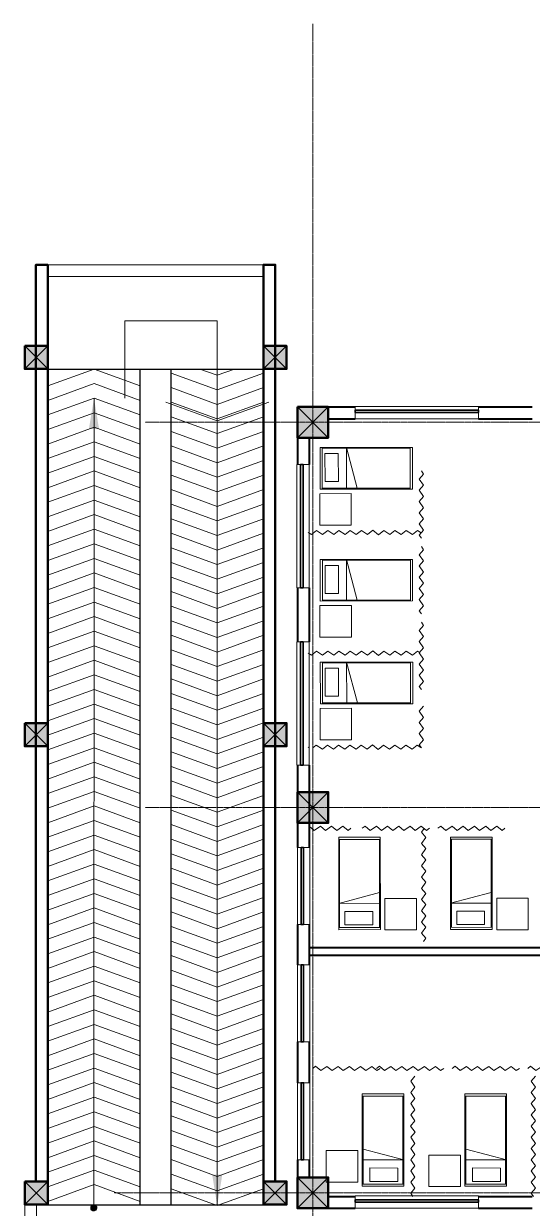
# Model space of a CAD drawing. Header units: millimetres. Extents: x 2399484 to 3337895, y 3598750 to 3969149.
# Drawn here: x 2501429 to 2511335, y 3750031 to 3773089 of the extents above; entities that cross this region are included whole.
import ezdxf

# ---------------------------------------------------------------- set-up
doc = ezdxf.new("R2010")
doc.units = ezdxf.units.MM
doc.header["$MEASUREMENT"] = 0
doc.linetypes.add('CENTER', pattern=[2, 1.25, -0.25, 0.25, -0.25])
for name, color, linetype, lineweight in [('centreline', 52, 'CENTER', 5), ('Column-0.5', 14, 'Continuous', 50), ('Dimension- 0.15', 114, 'Continuous', 15), ('Furniture Hospital-0.09', 44, 'Continuous', 9), ('Hatch', 9, 'Continuous', 9), ('hatch-1', 53, 'Continuous', 15), ('Sill Level', 140, 'Continuous', 20), ('stairs', 6, 'Continuous', 25), ('WALL 0.2', 7, 'Continuous', 20), ('wall 0.4', 7, 'Continuous', 40), ('Wall-0.5', 7, 'Continuous', 50), ('WINDOW', 152, 'Continuous', 30), ('Windows Plan', 152, 'Continuous', 35)]:
    doc.layers.add(name, color=color, linetype=linetype, lineweight=lineweight)
doc.styles.get("Standard").update_dxf_attribs({"font": 'arial.ttf'})
doc.linetypes.add('ZIGZAG', pattern='A,0.0001,-0.2,[131,ltypeshp.shx,S=0.2,R=0,X=-0.2,Y=0],-0.4,[131,ltypeshp.shx,S=0.2,R=180,X=0.2,Y=0],-0.2', length=0.8001)
doc.dimstyles.get("Standard").update_dxf_attribs({"dimtxt": 500, "dimasz": 100, "dimexe": 100, "dimexo": 200, "dimgap": 0.09, "dimtad": 0, "dimtoh": 1, "dimdec": 0, "dimzin": 0, "dimdsep": 46, "dimtxsty": 'Standard', "dimblk": 'DOT', "dimcen": 0, "dimclrd": 256, "dimclre": 256, "dimclrt": 256, "dimadec": 0, "dimazin": 0, "dimtfac": 1, "dimtdec": 0, "dimtofl": 0, "dimtmove": 0, "dimatfit": 3, "dimfxl": 1, "dimtolj": 1, "dimtzin": 0, "dimlwd": -1, "dimlwe": -1, "dimarcsym": 1})

# ---------------------------------------------------------------- blocks, each defined once
blk = doc.blocks.new('2ft column')
at = {"layer": 'Hatch', "ltscale": 5}
h = blk.add_hatch(color=256, dxfattribs=at)
h.dxf.hatch_style = 1
h.paths.add_polyline_path([(2207385, 4176559), (2207985, 4176559), (2207985, 4175959), (2207385, 4175959)])
at = {"layer": 'Column-0.5', "ltscale": 5}
blk.add_lwpolyline([(2207385, 4176559), (2207985, 4176559), (2207985, 4175959), (2207385, 4175959)], close=True, dxfattribs=at)
at = {"layer": 'Defpoints', "ltscale": 5}
for points in [[(2207985, 4176559), (2207385, 4175959)], [(2207985, 4175959), (2207385, 4176559)]]:
    blk.add_lwpolyline(points, dxfattribs=at)
blk = doc.blocks.new('main grid')
at = {"layer": 'centreline', "ltscale": 5}
for p, q in [((2518911, 4018930), (2518911, 3987284)), ((2559988, 4011172), (2515645, 4011172)), ((2559988, 4003672), (2515645, 4003672)), ((2559388, 3996172), (2515045, 3996172)), ((2559988, 3996172), (2515645, 3996172))]:
    blk.add_line(p, q, dxfattribs=at)
at = {"layer": 'Hatch'}
for p in [(311226, -165087), (311226, -172587), (311226, -180087)]:
    blk.add_blockref('2ft column', p, dxfattribs=at)
blk = doc.blocks.new('_Dot')
at = {"color": 0, "linetype": 'ByBlock', "lineweight": -2}
blk.add_line((-0.5, 0), (-1, 0), dxfattribs=at)
at = {"color": 0, "linetype": 'ByBlock', "lineweight": -3, "const_width": 0.5}
blk.add_lwpolyline([(-0.25, 0, 1), (0.25, 0, 1)], format="xyb", close=True, dxfattribs=at)
blk = doc.blocks.new('BED')
at = {"layer": 'Furniture Hospital-0.09'}
for p, q in [((-2.12, 0.475), (-2.12, -0.475)), ((-2.12, -0.475), (-2.12, 0.475)), ((-0.008, 0.475), (-2.12, 0.475)), ((-2.07, 0.475), (-2.07, -0.475)), ((-0.058, 0.455), (-2.07, 0.455)), ((-0.855, -0.455), (-0.61, 0.475)), ((-0.61, 0.475), (-0.61, -0.455)), ((-0.425, 0.336), (-0.426, -0.303)), ((-0.425, 0.336), (-0.121, 0.336)), ((-0.121, -0.303), (-0.121, 0.336)), ((-0.058, -0.475), (-0.058, 0.475)), ((-0.008, -0.475), (-0.008, 0.475)), ((-2.12, -0.475), (-0.008, -0.475)), ((-2.07, -0.455), (-0.058, -0.455)), ((-0.426, -0.303), (-0.121, -0.303))]:
    blk.add_line(p, q, dxfattribs=at)
blk = doc.blocks.new('w1')
at = {"layer": 'Sill Level'}
blk.add_lwpolyline([(2460641, 3827503), (2460641, 3825103), (2460401, 3825103), (2460401, 3827503)], close=True, dxfattribs=at)
at = {"layer": 'Windows Plan'}
blk.add_lwpolyline([(2460521, 3825103), (2460521, 3827503), (2460473, 3827503), (2460473, 3825103)], close=True, dxfattribs=at)
blk = doc.blocks.new('w2')
at = {"layer": 'Sill Level'}
blk.add_lwpolyline([(2444138, 3818930), (2445638, 3818930), (2445638, 3818690), (2444138, 3818690)], close=True, dxfattribs=at)
at = {"layer": 'Windows Plan'}
blk.add_lwpolyline([(2445638, 3818810), (2444138, 3818810), (2444138, 3818762), (2445638, 3818762)], close=True, dxfattribs=at)
blk = doc.blocks.new('RAMP23')
at = {"layer": 'Dimension- 0.15', "ltscale": 5}
h = blk.add_hatch(dxfattribs=at)
h.set_pattern_fill('ANSI31', color=256, scale=25.555556, angle=90)
h.set_pattern_definition([(135, (1623697.9227, 1877740.101), (-2.258813329, -2.258813329), [])])
h.paths.add_polyline_path([(2418321, 3996255), (2418380, 3996255), (2418380, 3996196, -0.414214)])
h.paths.add_polyline_path([(2418321, 3996255, -0.414214), (2418380, 3996314), (2418380, 3996255)])
h.paths.add_polyline_path([(2418380, 3996255), (2418380, 3996314, -0.414214), (2418439, 3996255)])
h.paths.add_polyline_path([(2418380, 3996196), (2418380, 3996255), (2418439, 3996255, -0.414214)])
blk.add_lwpolyline([(2418984, 4012016), (2418984, 4013523), (2420784, 4013523), (2420784, 4012700)], dxfattribs=at)
blk.add_circle((2418380, 3996255), 59.1, dxfattribs=at)
at = {"layer": 'hatch-1', "color": 4, "lineweight": 0, "ltscale": 5}
for points in [[(2417484, 4012256), (2418384, 4012583), (2419284, 4012256)], [(2420447, 4012583), (2420784, 4012460), (2421122, 4012583)], [(2419884, 4012503), (2420784, 4012177), (2421684, 4012503)], [(2417484, 4011973), (2418384, 4012299), (2419284, 4011973)], [(2419884, 4012220), (2420784, 4011893), (2421684, 4012220)], [(2417484, 4011689), (2418384, 4012016), (2419284, 4011689)], [(2419782, 4011938), (2420784, 4011574), (2421787, 4011938)], [(2419884, 4011936), (2420784, 4011610), (2421684, 4011936)], [(2417484, 4011406), (2418384, 4011732), (2419284, 4011406)], [(2417484, 4011122), (2418384, 4011449), (2419284, 4011122)], [(2419884, 4011653), (2420784, 4011326), (2421684, 4011653)], [(2419884, 4011369), (2420784, 4011043), (2421684, 4011369)], [(2417484, 4010839), (2418384, 4011165), (2419284, 4010839)], [(2419884, 4011086), (2420784, 4010759), (2421684, 4011086)], [(2417484, 4010555), (2418384, 4010882), (2419284, 4010555)], [(2419884, 4010802), (2420784, 4010476), (2421684, 4010802)], [(2417484, 4010272), (2418384, 4010598), (2419284, 4010272)], [(2419884, 4010519), (2420784, 4010192), (2421684, 4010519)], [(2417484, 4009988), (2418384, 4010315), (2419284, 4009988)], [(2419884, 4010235), (2420784, 4009909), (2421684, 4010235)], [(2417484, 4009705), (2418384, 4010031), (2419284, 4009705)], [(2419884, 4009952), (2420784, 4009625), (2421684, 4009952)], [(2417484, 4009421), (2418384, 4009748), (2419284, 4009421)], [(2419884, 4009668), (2420784, 4009342), (2421684, 4009668)], [(2417484, 4009138), (2418384, 4009464), (2419284, 4009138)], [(2419884, 4009385), (2420784, 4009058), (2421684, 4009385)], [(2417484, 4008854), (2418384, 4009181), (2419284, 4008854)], [(2417484, 4008571), (2418384, 4008897), (2419284, 4008571)], [(2419884, 4009101), (2420784, 4008775), (2421684, 4009101)], [(2419884, 4008818), (2420784, 4008491), (2421684, 4008818)], [(2417484, 4008287), (2418384, 4008614), (2419284, 4008287)], [(2419884, 4008534), (2420784, 4008208), (2421684, 4008534)], [(2417484, 4008004), (2418384, 4008330), (2419284, 4008004)], [(2419884, 4008251), (2420784, 4007924), (2421684, 4008251)], [(2417484, 4007721), (2418384, 4008047), (2419284, 4007721)], [(2417484, 4007437), (2418384, 4007763), (2419284, 4007437)], [(2419884, 4007967), (2420784, 4007641), (2421684, 4007967)], [(2419884, 4007684), (2420784, 4007357), (2421684, 4007684)], [(2417484, 4007154), (2418384, 4007480), (2419284, 4007154)], [(2419884, 4007400), (2420784, 4007074), (2421684, 4007400)], [(2417484, 4006870), (2418384, 4007196), (2419284, 4006870)], [(2419884, 4007117), (2420784, 4006791), (2421684, 4007117)], [(2417484, 4006587), (2418384, 4006913), (2419284, 4006587)], [(2419884, 4006833), (2420784, 4006507), (2421684, 4006833)], [(2417484, 4006303), (2418384, 4006629), (2419284, 4006303)], [(2419884, 4006550), (2420784, 4006224), (2421684, 4006550)], [(2417484, 4006020), (2418384, 4006346), (2419284, 4006020)], [(2419884, 4006266), (2420784, 4005940), (2421684, 4006266)], [(2417484, 4005736), (2418384, 4006062), (2419284, 4005736)], [(2419884, 4005983), (2420784, 4005657), (2421684, 4005983)], [(2417484, 4005453), (2418384, 4005779), (2419284, 4005453)], [(2419884, 4005699), (2420784, 4005373), (2421684, 4005699)], [(2417484, 4005169), (2418384, 4005495), (2419284, 4005169)], [(2417484, 4004886), (2418384, 4005212), (2419284, 4004886)], [(2419884, 4005416), (2420784, 4005090), (2421684, 4005416)], [(2419884, 4005132), (2420784, 4004806), (2421684, 4005132)], [(2417484, 4004602), (2418384, 4004928), (2419284, 4004602)], [(2419884, 4004849), (2420784, 4004523), (2421684, 4004849)], [(2417484, 4004319), (2418384, 4004645), (2419284, 4004319)], [(2419884, 4004565), (2420784, 4004239), (2421684, 4004565)], [(2417484, 4004035), (2418384, 4004361), (2419284, 4004035)], [(2419884, 4004282), (2420784, 4003956), (2421684, 4004282)], [(2417484, 4003752), (2418384, 4004078), (2419284, 4003752)], [(2417484, 4003752), (2418384, 4004078), (2419284, 4003752)], [(2419884, 4003998), (2420784, 4003672), (2421684, 4003998)], [(2417484, 4003468), (2418384, 4003794), (2419284, 4003468)], [(2419884, 4003715), (2420784, 4003389), (2421684, 4003715)], [(2417484, 4003185), (2418384, 4003511), (2419284, 4003185)], [(2419884, 4003431), (2420784, 4003105), (2421684, 4003431)], [(2417484, 4002901), (2418384, 4003228), (2419284, 4002901)], [(2419884, 4003148), (2420784, 4002822), (2421684, 4003148)], [(2417484, 4002618), (2418384, 4002944), (2419284, 4002618)], [(2419884, 4002864), (2420784, 4002538), (2421684, 4002864)], [(2417484, 4002334), (2418384, 4002661), (2419284, 4002334)], [(2419884, 4002581), (2420784, 4002255), (2421684, 4002581)], [(2417484, 4002051), (2418384, 4002377), (2419284, 4002051)], [(2419884, 4002298), (2420784, 4001971), (2421684, 4002298)], [(2417484, 4001767), (2418384, 4002094), (2419284, 4001767)], [(2419884, 4002014), (2420784, 4001688), (2421684, 4002014)], [(2417484, 4001484), (2418384, 4001810), (2419284, 4001484)], [(2417484, 4001200), (2418384, 4001527), (2419284, 4001200)], [(2419884, 4001731), (2420784, 4001404), (2421684, 4001731)], [(2419884, 4001447), (2420784, 4001121), (2421684, 4001447)], [(2417484, 4000917), (2418384, 4001243), (2419284, 4000917)], [(2419884, 4001164), (2420784, 4000837), (2421684, 4001164)], [(2417484, 4000633), (2418384, 4000960), (2419284, 4000633)], [(2419884, 4000880), (2420784, 4000554), (2421684, 4000880)], [(2417484, 4000350), (2418384, 4000676), (2419284, 4000350)], [(2419884, 4000597), (2420784, 4000270), (2421684, 4000597)], [(2417484, 4000066), (2418384, 4000393), (2419284, 4000066)], [(2419884, 4000313), (2420784, 3999987), (2421684, 4000313)], [(2417484, 3999783), (2418384, 4000109), (2419284, 3999783)], [(2419884, 4000030), (2420784, 3999703), (2421684, 4000030)], [(2417484, 3999499), (2418384, 3999826), (2419284, 3999499)], [(2419884, 3999746), (2420784, 3999420), (2421684, 3999746)], [(2417484, 3999216), (2418384, 3999542), (2419284, 3999216)], [(2419884, 3999463), (2420784, 3999136), (2421684, 3999463)], [(2417484, 3998932), (2418384, 3999259), (2419284, 3998932)], [(2419884, 3999179), (2420784, 3998853), (2421684, 3999179)], [(2417484, 3998649), (2418384, 3998975), (2419284, 3998649)], [(2419884, 3998896), (2420784, 3998569), (2421684, 3998896)], [(2417484, 3998365), (2418384, 3998692), (2419284, 3998365)], [(2419884, 3998612), (2420784, 3998286), (2421684, 3998612)], [(2417484, 3998082), (2418384, 3998408), (2419284, 3998082)], [(2419884, 3998329), (2420784, 3998002), (2421684, 3998329)], [(2417484, 3997798), (2418384, 3998125), (2419284, 3997798)], [(2417484, 3997515), (2418384, 3997841), (2419284, 3997515)], [(2419884, 3998045), (2420784, 3997719), (2421684, 3998045)], [(2419884, 3997762), (2420784, 3997435), (2421684, 3997762)], [(2417484, 3997231), (2418384, 3997558), (2419284, 3997231)], [(2419884, 3997478), (2420784, 3997152), (2421684, 3997478)], [(2417484, 3996948), (2418384, 3997274), (2419284, 3996948)], [(2419884, 3997195), (2420784, 3996868), (2421684, 3997195)], [(2417484, 3996664), (2418384, 3996991), (2419284, 3996664)], [(2419884, 3996911), (2420784, 3996585), (2421684, 3996911)], [(2417484, 3996381), (2418384, 3996707), (2419284, 3996381)], [(2417484, 3996381), (2418384, 3996707), (2419284, 3996381)], [(2419884, 3996628), (2420784, 3996301), (2421684, 3996628)]]:
    blk.add_lwpolyline(points, dxfattribs=at)
at = {"layer": 'stairs', "ltscale": 5}
for points in [[(2417484, 4012583), (2421684, 4012583)], [(2419284, 3996313), (2419284, 4012583)], [(2419884, 3996313), (2419884, 4012583)], [(2417484, 3996313), (2421684, 3996313)]]:
    blk.add_lwpolyline(points, dxfattribs=at)
at = {"layer": 'WALL 0.2', "ltscale": 5}
for points in [[(2417484, 4014613), (2421684, 4014613)], [(2417484, 4014383), (2421684, 4014383)]]:
    blk.add_lwpolyline(points, dxfattribs=at)
at = {"layer": 'Wall-0.5', "ltscale": 5}
for points in [[(2417254, 3996768), (2417484, 3996768), (2417484, 4014613), (2417254, 4014613)], [(2421684, 3996768), (2421914, 3996768), (2421914, 4014613), (2421684, 4014613)]]:
    blk.add_lwpolyline(points, close=True, dxfattribs=at)
at = {"layer": 'Hatch', "xscale": 0.75, "yscale": 0.75, "zscale": 0.75}
for p in [(761496, 880614), (766146, 880614), (761496, 873271), (766146, 873271), (761496, 864349), (766146, 864349)]:
    blk.add_blockref('2ft column', p, dxfattribs=at)
at = {"layer": 'Dimension- 0.15', "ltscale": 5}
for points, override in [([(2420784, 3996301), (2420784, 4012700)], {"dimasz": 600, "dimfxl": 500, "dimfxlon": 1}), ([(2418384, 4012016), (2418380, 3996313)], {"dimasz": 600, "dimgap": 0.09, "dimtad": 0, "dimfxl": 500, "dimfxlon": 1})]:
    blk.add_leader(points, dimstyle='Standard', override=override, dxfattribs=at)

msp = doc.modelspace()

# ---------------------------------------------------------------- linework, layer by layer
at = {"layer": 'Furniture Hospital-0.09'}
for points in [[(2507809.1, 3763328.3), (2507808.3, 3763941.6), (2507195, 3763940.8), (2507195.7, 3763327.5)], [(2507811.8, 3761150.3), (2507811, 3761763.6), (2507197.7, 3761762.8), (2507198.5, 3761149.5)], [(2507814.3, 3759150.3), (2507813.5, 3759763.6), (2507200.2, 3759762.8), (2507201, 3759149.5)], [(2509076.1, 3756062.8), (2508462.7, 3756062), (2508463.5, 3755448.7), (2509076.8, 3755449.5)], [(2511254.1, 3756065.5), (2510640.7, 3756064.8), (2510641.5, 3755451.4), (2511254.8, 3755452.2)], [(2507320.7, 3751155.3), (2507934, 3751155.3), (2507934, 3750542), (2507320.7, 3750542)], [(2509320.7, 3751066.5), (2509934, 3751066.5), (2509934, 3750453.1), (2509320.7, 3750453.1)]]:
    msp.add_lwpolyline(points, close=True, dxfattribs=at)
at = {"layer": 'WALL 0.2', "ltscale": 5}
for points in [[(2506759.8, 3743323), (2501428.6, 3746898.9), (2501448.5, 3750102.8)], [(2506915, 3743492.7), (2501659.7, 3746999.3), (2501678.5, 3750100.4)]]:
    msp.add_lwpolyline(points, dxfattribs=at)
at = {"layer": 'wall 0.4', "ltscale": 5}
for p, q in [((2507359.8, 3765631.2), (2507884.8, 3765631.2)), ((2510284.8, 3765631.2), (2511334.8, 3765631.2)), ((2507359.8, 3765401.2), (2507884.8, 3765401.2)), ((2510284.8, 3765401.2), (2511334.8, 3765401.2)), ((2506759.8, 3765031.2), (2506759.8, 3764506.2)), ((2506989.8, 3765031.2), (2506989.8, 3764506.2)), ((2506759.8, 3762106.2), (2506759.8, 3761056.2)), ((2506989.8, 3762106.2), (2506989.8, 3761056.2)), ((2506759.8, 3758656.2), (2506759.8, 3757053.5)), ((2506989.8, 3758656.2), (2506989.8, 3757053.5)), ((2506759.8, 3755553.5), (2506759.8, 3754770.2)), ((2506989.8, 3755553.5), (2506989.8, 3754770.2)), ((2506759.8, 3753270.2), (2506759.8, 3752475.6)), ((2506989.8, 3753270.2), (2506989.8, 3752475.6)), ((2506759.8, 3750975.6), (2506759.8, 3750631.2)), ((2506989.8, 3750975.6), (2506989.8, 3750631.2)), ((2507359.8, 3750261.2), (2507884.8, 3750261.2)), ((2510284.8, 3750261.2), (2511334.8, 3750261.2)), ((2507359.8, 3750031.2), (2507884.8, 3750031.2)), ((2510284.8, 3750031.2), (2511334.8, 3750031.2))]:
    msp.add_line(p, q, dxfattribs=at)
for points in [[(2506989.8, 3755106.7), (2514859.8, 3755106.7), (2514859.8, 3754956.7)], [(2506989.8, 3754956.7), (2514859.8, 3754956.7)]]:
    msp.add_lwpolyline(points, dxfattribs=at)
at = {"layer": 'WINDOW', "linetype": 'ZIGZAG', "lineweight": 20, "ltscale": 0.5}
for points in [[(2509174.1, 3763075), (2509131.7, 3763130.9), (2509216.7, 3763231.9), (2509133.8, 3763351.7), (2509216.7, 3763450.3), (2509133.8, 3763570.1), (2509216.7, 3763668.7), (2509133.8, 3763788.5), (2509216.7, 3763887.1), (2509133.8, 3764006.9), (2509216.7, 3764105.4), (2509133.8, 3764225.2), (2509216.7, 3764323.8), (2509174.1, 3764385.3)], [(2509169.7, 3763176), (2509096.8, 3763226.5), (2508998.2, 3763143.6), (2508878.4, 3763226.5), (2508779.8, 3763143.6), (2508660, 3763226.5), (2508561.4, 3763143.6), (2508441.6, 3763226.5), (2508340.5, 3763141.4), (2508225.6, 3763228.6), (2508124.6, 3763143.6), (2508004.8, 3763226.5), (2507906.3, 3763143.6), (2507786.5, 3763226.5), (2507687.9, 3763143.6), (2507568.1, 3763226.5), (2507469.5, 3763143.6), (2507349.7, 3763226.5), (2507251.1, 3763143.6), (2507131.3, 3763226.5), (2507032.7, 3763143.6), (2506971.2, 3763186.2)], [(2509174.1, 3761602.5), (2509131.7, 3761658.4), (2509216.7, 3761759.4), (2509133.8, 3761879.2), (2509216.7, 3761977.8), (2509133.8, 3762097.6), (2509216.7, 3762196.2), (2509133.8, 3762316), (2509216.7, 3762414.6), (2509133.8, 3762534.4), (2509216.7, 3762632.9), (2509133.8, 3762752.7), (2509216.7, 3762851.3), (2509174.1, 3762912.8)], [(2509174.1, 3760129), (2509131.7, 3760184.9), (2509216.7, 3760285.9), (2509133.8, 3760405.7), (2509216.7, 3760504.3), (2509133.8, 3760624.1), (2509216.7, 3760722.7), (2509133.8, 3760842.5), (2509216.7, 3760941.1), (2509133.8, 3761060.9), (2509216.7, 3761159.4), (2509133.8, 3761279.2), (2509216.7, 3761377.8), (2509174.1, 3761439.3)], [(2509139.3, 3760849.1), (2509096.8, 3760878.6), (2508998.2, 3760795.6), (2508878.4, 3760878.6), (2508779.8, 3760795.6), (2508660, 3760878.6), (2508561.4, 3760795.6), (2508441.6, 3760878.6), (2508340.5, 3760793.5), (2508225.6, 3760880.6), (2508124.6, 3760795.6), (2508004.8, 3760878.6), (2507906.3, 3760795.6), (2507786.5, 3760878.6), (2507687.9, 3760795.6), (2507568.1, 3760878.6), (2507469.5, 3760795.6), (2507349.7, 3760878.6), (2507251.1, 3760795.6), (2507131.3, 3760878.6), (2507032.7, 3760795.6), (2506971.2, 3760838.2)], [(2509174.1, 3758993.6), (2509131.7, 3759049.5), (2509216.7, 3759150.5), (2509133.8, 3759270.3), (2509216.7, 3759368.9), (2509133.8, 3759488.7), (2509216.7, 3759587.3), (2509133.8, 3759707.1), (2509216.7, 3759805.7)], [(2506989.8, 3758991.7), (2506966, 3759008.2)], [(2509164.5, 3758998), (2509091.5, 3759048.5), (2508992.9, 3758965.6), (2508873.1, 3759048.5), (2508774.5, 3758965.6), (2508654.7, 3759048.5), (2508556.2, 3758965.6), (2508436.4, 3759048.5), (2508335.2, 3758963.4), (2508220.4, 3759050.6), (2508119.4, 3758965.6), (2507999.6, 3759048.5), (2507901, 3758965.6), (2507781.2, 3759048.5), (2507682.6, 3758965.6), (2507562.8, 3759048.5), (2507464.2, 3758965.6), (2507344.4, 3759048.5), (2507245.9, 3758965.6), (2507126.1, 3759048.5), (2507059.8, 3758992.8)], [(2507801.8, 3757427.9), (2507745.9, 3757385.5), (2507644.9, 3757470.5), (2507525.1, 3757387.5), (2507426.6, 3757470.5), (2507306.8, 3757387.5), (2507208.2, 3757470.5), (2507088.4, 3757387.5), (2506989.8, 3757470.5)], [(2509329.3, 3757427.9), (2509273.4, 3757385.5), (2509172.4, 3757470.5), (2509052.6, 3757387.5), (2508954.1, 3757470.5), (2508834.3, 3757387.5), (2508735.7, 3757470.5), (2508615.9, 3757387.5), (2508517.3, 3757470.5), (2508397.5, 3757387.5), (2508298.9, 3757470.5), (2508179.1, 3757387.5), (2508080.5, 3757470.5), (2508019, 3757427.9)], [(2509228.3, 3757423.4), (2509177.8, 3757350.5), (2509260.8, 3757251.9), (2509177.8, 3757132.1), (2509260.8, 3757033.5), (2509177.8, 3756913.7), (2509260.8, 3756815.2), (2509177.8, 3756695.4), (2509262.9, 3756594.2), (2509175.8, 3756479.4), (2509260.8, 3756378.4), (2509177.8, 3756258.6), (2509260.8, 3756160), (2509177.8, 3756040.2), (2509260.8, 3755941.6), (2509177.8, 3755821.8), (2509260.8, 3755723.2), (2509177.8, 3755603.4), (2509260.8, 3755504.8), (2509177.8, 3755385), (2509260.8, 3755286.5), (2509218.2, 3755225)], [(2510801.8, 3757427.9), (2510745.9, 3757385.5), (2510644.9, 3757470.5), (2510525.1, 3757387.5), (2510426.6, 3757470.5), (2510306.8, 3757387.5), (2510208.2, 3757470.5), (2510088.4, 3757387.5), (2509989.8, 3757470.5), (2509870, 3757387.5), (2509771.4, 3757470.5), (2509651.6, 3757387.5), (2509553, 3757470.5), (2509491.5, 3757427.9)], [(2507059, 3752753), (2507114.9, 3752795.4), (2507215.9, 3752710.4), (2507335.7, 3752793.4), (2507434.3, 3752710.4), (2507554.1, 3752793.4), (2507652.7, 3752710.4), (2507772.5, 3752793.4), (2507871.1, 3752710.4), (2507990.9, 3752793.4), (2508089.5, 3752710.4), (2508209.3, 3752793.4), (2508307.8, 3752710.4), (2508369.3, 3752753)], [(2508300.2, 3752753.1), (2508356.1, 3752795.6), (2508457.1, 3752710.6), (2508576.9, 3752793.5), (2508675.5, 3752710.6), (2508795.3, 3752793.5), (2508893.8, 3752710.6), (2509013.6, 3752793.5), (2509112.2, 3752710.6), (2509232, 3752793.5), (2509330.6, 3752710.6), (2509450.4, 3752793.5), (2509549, 3752710.6), (2509610.5, 3752753.1)], [(2509773.7, 3752753.1), (2509829.6, 3752795.6), (2509930.6, 3752710.6), (2510050.4, 3752793.5), (2510149, 3752710.6), (2510268.8, 3752793.5), (2510367.3, 3752710.6), (2510487.1, 3752793.5), (2510585.7, 3752710.6), (2510705.5, 3752793.5), (2510804.1, 3752710.6), (2510923.9, 3752793.5), (2511022.5, 3752710.6), (2511084, 3752753.1)], [(2511246.2, 3752753.1), (2511302.1, 3752795.6), (2511403.1, 3752710.6), (2511522.9, 3752793.5), (2511621.5, 3752710.6), (2511741.3, 3752793.5), (2511839.8, 3752710.6), (2511959.6, 3752793.5), (2512058.2, 3752710.6), (2512178, 3752793.5), (2512276.6, 3752710.6), (2512396.4, 3752793.5), (2512495, 3752710.6), (2512556.5, 3752753.1)], [(2509049.7, 3752605.1), (2508966.8, 3752506.6), (2509049.7, 3752386.8), (2508966.8, 3752288.2), (2509049.7, 3752168.4), (2508966.8, 3752069.8), (2509049.7, 3751950), (2508966.8, 3751851.4), (2509049.7, 3751731.6), (2508964.6, 3751630.5), (2509051.8, 3751515.6), (2508966.8, 3751414.6), (2509049.7, 3751294.8), (2508966.8, 3751196.3), (2509049.7, 3751076.5), (2508966.8, 3750977.9), (2509049.7, 3750858.1), (2508966.8, 3750759.5), (2509049.7, 3750639.7), (2508966.8, 3750541.1), (2509049.7, 3750421.3), (2508966.8, 3750322.7), (2509009.4, 3750261.2)], [(2511397.7, 3752605.1), (2511314.7, 3752506.6), (2511397.7, 3752386.8), (2511314.7, 3752288.2), (2511397.7, 3752168.4), (2511314.7, 3752069.8), (2511397.7, 3751950), (2511314.7, 3751851.4), (2511397.7, 3751731.6), (2511312.6, 3751630.5), (2511399.7, 3751515.6), (2511314.7, 3751414.6), (2511397.7, 3751294.8), (2511314.7, 3751196.3), (2511397.7, 3751076.5), (2511314.7, 3750977.9), (2511397.7, 3750858.1), (2511314.7, 3750759.5), (2511397.7, 3750639.7), (2511314.7, 3750541.1), (2511397.7, 3750421.3), (2511314.7, 3750322.7), (2511357.3, 3750261.2)]]:
    msp.add_lwpolyline(points, dxfattribs=at)

# ---------------------------------------------------------------- block references
at = {"layer": 'Furniture Hospital-0.09', "zscale": 851.8518518849082}
for p, xscale, yscale, rotation in [((2507194.3, 3764434.1), -851.8518518849081, 851.8518518849083, 0.07196910721486205), ((2507197.1, 3762256.1), -851.8518518849081, 851.8518518849083, 0.07196910721486205), ((2507199.6, 3760256.1), -851.8518518849081, 851.8518518849083, 0.07196910721486205), ((2507970.3, 3755448.1), -851.8518518849081, 851.8518518849083, 90.07196910721487), ((2510148.3, 3755450.8), -851.8518518849081, 851.8518518849083, 90.07196910721487), ((2508427.3, 3750453.1), 851.8518518849082, 851.8518518849082, 270), ((2510427.3, 3750453.1), 851.8518518849082, 851.8518518849082, 270)]:
    msp.add_blockref('BED', p, dxfattribs=dict(at, xscale=xscale, yscale=yscale, rotation=rotation))
at = {"layer": 'wall 0.4'}
for name, p in [('main grid', (-11851, -245840.7)), ('RAMP23', (84414.2, -246215.1)), ('w1', (46348.8, -62996.7))]:
    msp.add_blockref(name, p, dxfattribs=at)
at = {"layer": 'wall 0.4', "rotation": 270}
for name, p in [('w1', (-1317218.1, 6226042.3)), ('w2', (-1311930.6, 6201191.3)), ('w2', (-1311930.6, 6198907.9)), ('w2', (-1311930.6, 6196613.4)), ('w1', (-1317218.1, 6210672.3))]:
    msp.add_blockref(name, p, dxfattribs=at)
at = {"layer": 'wall 0.4', "xscale": -1, "rotation": 180}
msp.add_blockref('w1', (46348.8, 7586159.1), dxfattribs=at)

doc.saveas('drawing.dxf')
